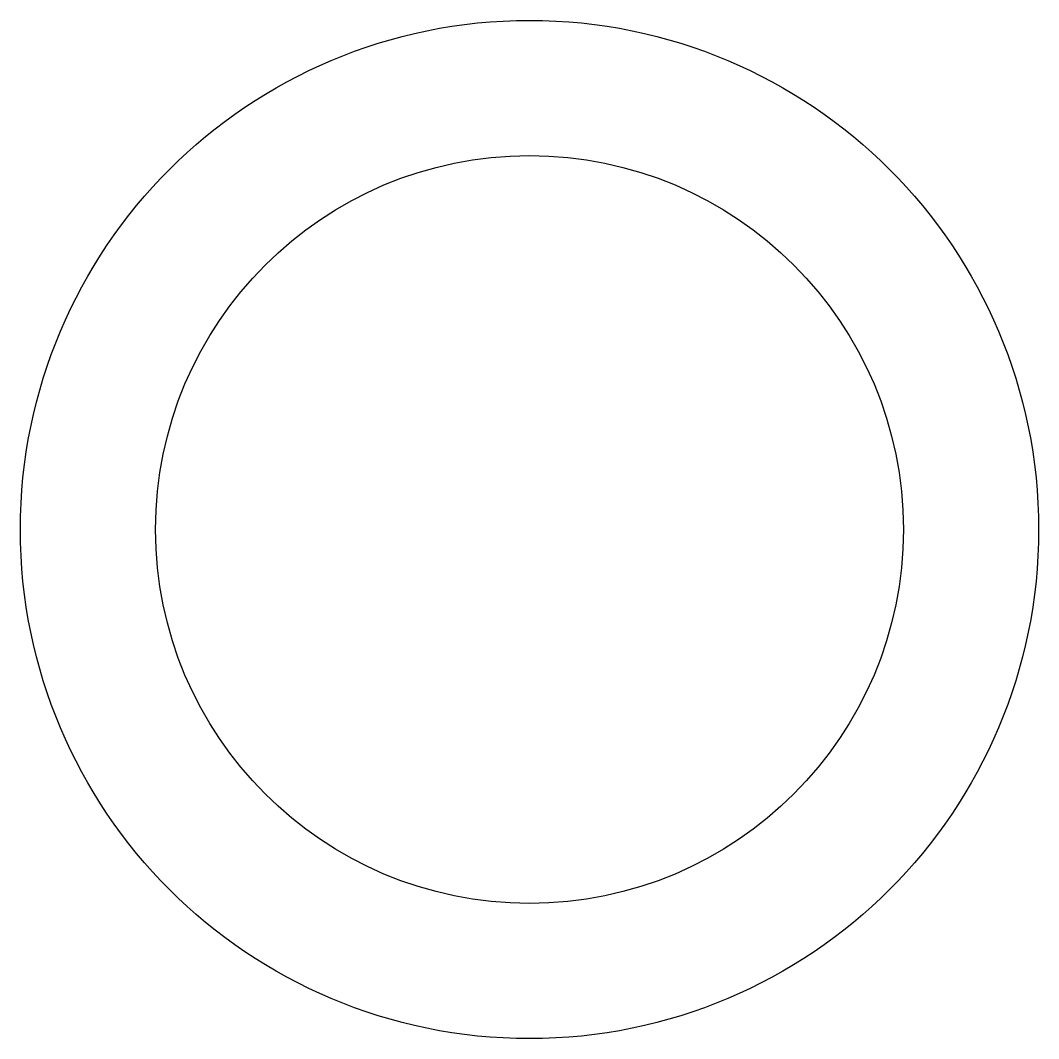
# Model space of a CAD drawing. Header units: millimetres. Extents: x -160 to 160, y -160 to 160.
import ezdxf

# ---------------------------------------------------------------- set-up
doc = ezdxf.new("R2010")
doc.units = ezdxf.units.MM

msp = doc.modelspace()

# ---------------------------------------------------------------- linework, layer by layer
for radius in [160, 117.5]:
    msp.add_circle((0, 0), radius)

doc.saveas('drawing.dxf')
